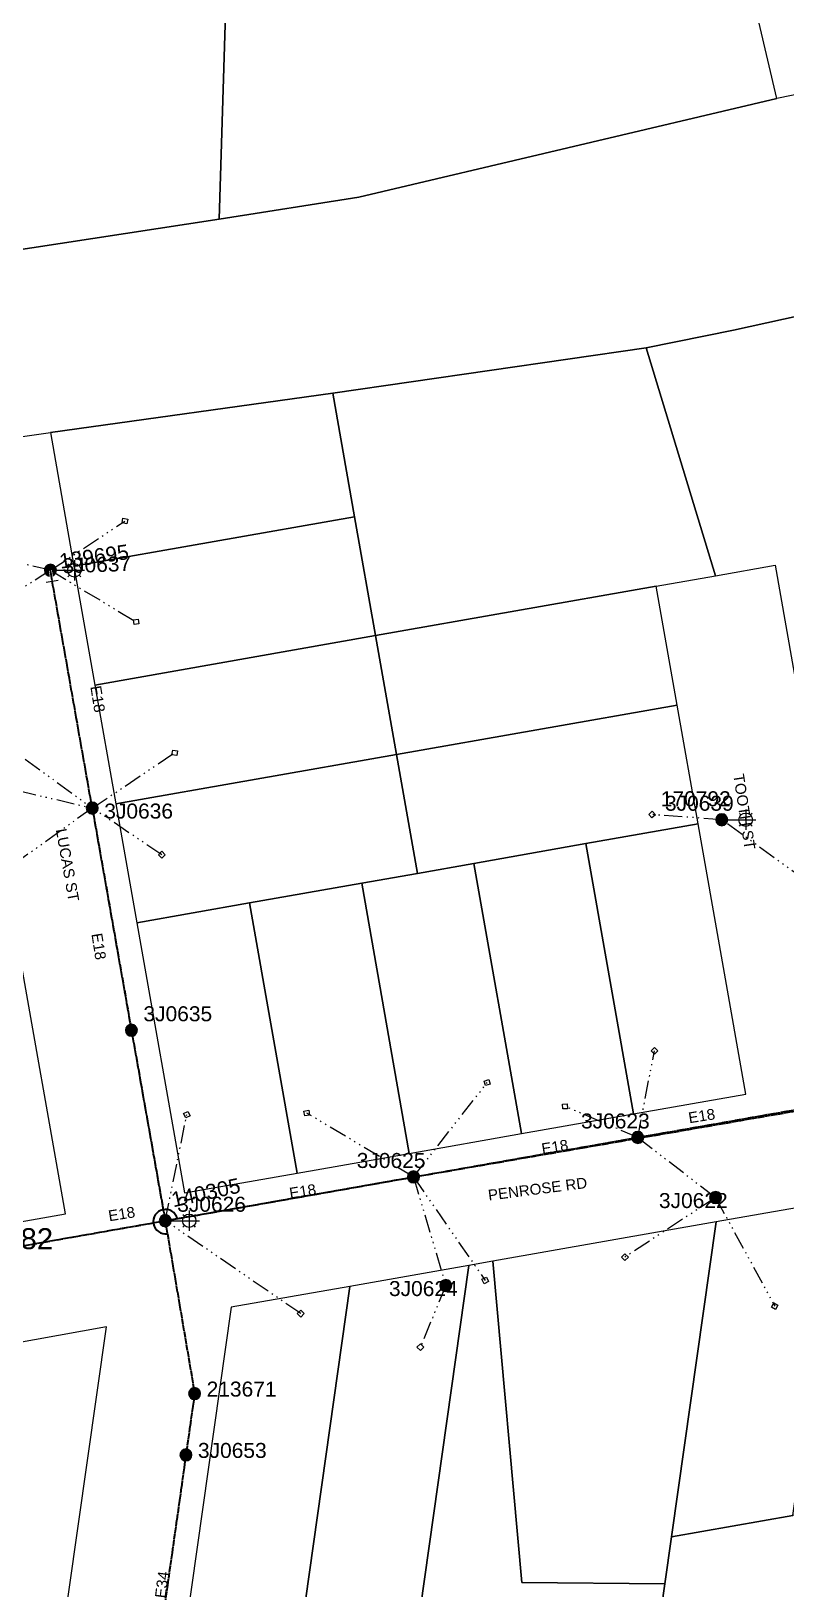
# Model space of a CAD drawing. Header units: metres. Extents: x 244561 to 254068, y 6159332 to 6162744.
# Drawn here: x 251759.2 to 251884.9, y 6161391.3 to 6161650.9 of the extents above; entities that cross this region are included whole.
import ezdxf
from ezdxf.enums import TextEntityAlignment as Align

# ---------------------------------------------------------------- set-up
doc = ezdxf.new("R2010")
doc.units = ezdxf.units.M
doc.linetypes.add('Cable Exist OH', pattern=[1, 1, 0])
doc.linetypes.add('PHANTOMX2', pattern=[6.6, 3, -0.75, 0.2, -0.75, 0.2, -0.75, 0.2, -0.75])
doc.layers.get('0').update_dxf_attribs({"color": 6})
for name, color, linetype, lineweight in [('_User_HV_Exist', 1, 'Continuous', 35), ('_User_LV_Exist', 5, 'Continuous', 35), ('Cadastre Buildings_SP_EXT', 78, 'Continuous', 15), ('Cadastre Developer_SP_NEW', 92, 'Continuous', 15), ('Cadastre Land Parcels_SP_EXT', 118, 'Continuous', 15), ('Cadastre Roads_SP_EXT', 218, 'Continuous', 15), ('Mains_HV_EXT', 13, 'Continuous', 25), ('Mains_LV_EXT', 163, 'Continuous', 25), ('Mains_SL_EXT', 131, 'Continuous', 25), ('Services_SP_EXT', 42, 'PHANTOMX2', 20)]:
    doc.layers.add(name, color=color, linetype=linetype, lineweight=lineweight)
for name, color, linetype in [('Equip_SP_SL_EXT', 7, 'Continuous'), ('Sub_SP_TR_HV_LV_EXT', 7, 'Continuous'), ('SupportsOH_SP_TR_HV_LV_SL_EXT', 7, 'Continuous')]:
    doc.layers.add(name, color=color, linetype=linetype)
doc.styles.add('iecARIAL', font='arial.ttf', dxfattribs={"height": 2})
doc.styles.add('POLE_LABEL', font='arial.ttf', dxfattribs={"height": 2})
doc.styles.add('SL_LABEL', font='arial.ttf', dxfattribs={"height": 2})
doc.styles.get("Standard").update_dxf_attribs({"font": 'arial.ttf'})

# ---------------------------------------------------------------- blocks, each defined once
blk = doc.blocks.new('SUB_POLE_EXT')
at = {"flags": 128}
for points in [[(-0.05, 4), (-0.15, 4), (-0.25, 3.99), (-0.34, 3.99), (-0.44, 3.98), (-0.54, 3.96), (-0.64, 3.95), (-0.73, 3.93), (-0.83, 3.91), (-0.92, 3.89), (-1.02, 3.87), (-1.11, 3.84), (-1.21, 3.81), (-1.3, 3.78), (-1.39, 3.75), (-1.49, 3.71), (-1.58, 3.68), (-1.67, 3.64), (-1.75, 3.59), (-1.84, 3.55), (-1.93, 3.5), (-2.01, 3.46), (-2.1, 3.41), (-2.18, 3.35), (-2.26, 3.3), (-2.34, 3.24), (-2.42, 3.18), (-2.5, 3.12), (-2.58, 3.06), (-2.65, 3), (-2.72, 2.93), (-2.79, 2.86), (-2.86, 2.79), (-2.93, 2.72), (-3, 2.65), (-3.06, 2.58), (-3.12, 2.5), (-3.18, 2.42), (-3.24, 2.34), (-3.3, 2.26), (-3.35, 2.18), (-3.41, 2.1), (-3.46, 2.01), (-3.5, 1.93), (-3.55, 1.84), (-3.59, 1.75), (-3.64, 1.67), (-3.68, 1.58), (-3.71, 1.49), (-3.75, 1.39), (-3.78, 1.3), (-3.81, 1.21), (-3.84, 1.11), (-3.87, 1.02), (-3.89, 0.92), (-3.91, 0.83), (-3.93, 0.73), (-3.95, 0.64), (-3.96, 0.54), (-3.98, 0.44), (-3.99, 0.34), (-3.99, 0.25), (-4, 0.15), (-4, 0.05), (-4, -0.05), (-4, -0.15), (-3.99, -0.25), (-3.99, -0.34), (-3.98, -0.44), (-3.96, -0.54), (-3.95, -0.64), (-3.93, -0.73), (-3.91, -0.83), (-3.89, -0.92), (-3.87, -1.02), (-3.84, -1.11), (-3.81, -1.21), (-3.78, -1.3), (-3.75, -1.39), (-3.71, -1.49), (-3.68, -1.58), (-3.64, -1.67), (-3.59, -1.75), (-3.55, -1.84), (-3.5, -1.93), (-3.46, -2.01), (-3.41, -2.1), (-3.35, -2.18), (-3.3, -2.26), (-3.24, -2.34), (-3.18, -2.42), (-3.12, -2.5), (-3.06, -2.58), (-3, -2.65), (-2.93, -2.72), (-2.86, -2.79), (-2.79, -2.86), (-2.72, -2.93), (-2.65, -3), (-2.58, -3.06), (-2.5, -3.12), (-2.42, -3.18), (-2.34, -3.24), (-2.26, -3.3), (-2.18, -3.35), (-2.1, -3.41), (-2.01, -3.46), (-1.93, -3.5), (-1.84, -3.55), (-1.75, -3.59), (-1.67, -3.64), (-1.58, -3.68), (-1.49, -3.71), (-1.39, -3.75), (-1.3, -3.78), (-1.21, -3.81), (-1.11, -3.84), (-1.02, -3.87), (-0.92, -3.89), (-0.83, -3.91), (-0.73, -3.93), (-0.64, -3.95), (-0.54, -3.96), (-0.44, -3.98), (-0.34, -3.99), (-0.25, -3.99), (-0.15, -4), (-0.05, -4), (0.05, -4), (0.15, -4), (0.25, -3.99), (0.34, -3.99), (0.44, -3.98), (0.54, -3.96), (0.64, -3.95), (0.73, -3.93), (0.83, -3.91), (0.92, -3.89), (1.02, -3.87), (1.11, -3.84), (1.21, -3.81), (1.3, -3.78), (1.39, -3.75), (1.49, -3.71), (1.58, -3.68), (1.67, -3.64), (1.75, -3.59), (1.84, -3.55), (1.93, -3.5), (2.01, -3.46), (2.1, -3.41), (2.18, -3.35), (2.26, -3.3), (2.34, -3.24), (2.42, -3.18), (2.5, -3.12), (2.58, -3.06), (2.65, -3), (2.72, -2.93), (2.79, -2.86), (2.86, -2.79), (2.93, -2.72), (3, -2.65), (3.06, -2.58), (3.12, -2.5), (3.18, -2.42), (3.24, -2.34), (3.3, -2.26), (3.35, -2.18), (3.41, -2.1), (3.46, -2.01), (3.5, -1.93), (3.55, -1.84), (3.59, -1.75), (3.64, -1.67), (3.68, -1.58), (3.71, -1.49), (3.75, -1.39), (3.78, -1.3), (3.81, -1.21), (3.84, -1.11), (3.87, -1.02), (3.89, -0.92), (3.91, -0.83), (3.93, -0.73), (3.95, -0.64), (3.96, -0.54), (3.98, -0.44), (3.99, -0.34), (3.99, -0.25), (4, -0.15), (4, -0.05), (4, 0.05), (4, 0.15), (3.99, 0.25), (3.99, 0.34), (3.98, 0.44), (3.96, 0.54), (3.95, 0.64), (3.93, 0.73), (3.91, 0.83), (3.89, 0.92), (3.87, 1.02), (3.84, 1.11), (3.81, 1.21), (3.78, 1.3), (3.75, 1.39), (3.71, 1.49), (3.68, 1.58), (3.64, 1.67), (3.59, 1.75), (3.55, 1.84), (3.5, 1.93), (3.46, 2.01), (3.41, 2.1), (3.35, 2.18), (3.3, 2.26), (3.24, 2.34), (3.18, 2.42), (3.12, 2.5), (3.06, 2.58), (3, 2.65), (2.93, 2.72), (2.86, 2.79), (2.79, 2.86), (2.72, 2.93), (2.65, 3), (2.58, 3.06), (2.5, 3.12), (2.42, 3.18), (2.34, 3.24), (2.26, 3.3), (2.18, 3.35), (2.1, 3.41), (2.01, 3.46), (1.93, 3.5), (1.84, 3.55), (1.75, 3.59), (1.67, 3.64), (1.58, 3.68), (1.49, 3.71), (1.39, 3.75), (1.3, 3.78), (1.21, 3.81), (1.11, 3.84), (1.02, 3.87), (0.92, 3.89), (0.83, 3.91), (0.73, 3.93), (0.64, 3.95), (0.54, 3.96), (0.44, 3.98), (0.34, 3.99), (0.25, 3.99), (0.15, 4), (0.05, 4)], [(0, 4), (-3.46, -2), (3.46, -2)]]:
    blk.add_lwpolyline(points, close=True, dxfattribs=at)
at = {"flags": 8}
blk.add_attdef('ASSET_NUM', text='', height=2.5, dxfattribs=at).set_placement((0, 7), align=Align.MIDDLE_CENTER)
for tag, flags, p in [('STREET_CODE', 9, (-1.38, 1.45)), ('NO_PHASES', 9, (-1.38, 1.05)), ('OPERATED_BY', 9, (-1.38, 0.65)), ('MAINTAINED_BY', 9, (-1.38, 0.45)), ('ORIENTATION', 9, (-1.38, 0.25)), ('OWNED_BY', 9, (-1.38, 0.05)), ('CONSTRUCTED_VOLTAGE', 9, (-1.13, 0.75)), ('OPERATING_VOLTAGE', 9, (-1.13, 0.35)), ('STATE', 9, (-1.38, -0.35)), ('USAGE', 9, (-1.38, -0.75)), ('LEGEND', 9, (-1.38, -0.95)), ('SUBURB', 9, (-1.38, -1.15)), ('STREETNAME', 9, (-1.38, -1.35)), ('LOCATION', 9, (-1.38, -1.55)), ('NOTES', 9, (-1.38, -1.75)), ('Z', 1, (-1.38, -1.95)), ('SECONDARY_VOLTAGE', 9, (-1.13, -0.65)), ('SUBSTATION_TYPE', 9, (-1.13, -1.05))]:
    blk.add_attdef(tag, text='', height=0.1, dxfattribs=dict(flags=flags)).set_placement(p, align=Align.MIDDLE_LEFT)
blk = doc.blocks.new('SL_LANTERN_EXT')
at = {"flags": 9}
for tag, p in [('LRATECODE', (-7.4, 0)), ('LOUTREACHVOCAB', (-7.2, 0)), ('LOUTREACH', (-7, 0)), ('LANTNUMBER', (-6.6, 0)), ('LNEW', (-6.4, 0)), ('LMASTVOCAB', (-6.2, 0)), ('LMAST', (-6, 0)), ('LLAMPVOCAB', (-5.8, 0)), ('LLAMP', (-5.6, 0)), ('LEXIST', (-5.4, 0)), ('LCHARGE3PERCENT', (-5.2, 0)), ('LCHARGE3', (-5, 0)), ('LCHARGE2PERCENT', (-4.8, 0)), ('LCHARGE2', (-4.6, 0)), ('LCHARGE1PERCENT', (-4.4, 0)), ('LCHARGE1', (-4.2, 0)), ('LCATEGORY', (-4, 0)), ('LBRACKETVOCAB', (-3.8, 0)), ('LBRACKET', (-3.6, 0)), ('LKINGHEIGHT', (-3.4, 0)), ('CREPLACE', (-3.2, 0)), ('CREMOVE', (-3, 0)), ('CNUMBER', (-2.8, 0)), ('CNEW', (-2.6, 0)), ('CEXIST', (-2.4, 0)), ('USAGE', (-2.2, 0)), ('STATE', (-2, 0)), ('OWNED_BY', (-1.8, 0)), ('ORIENTATION', (-1.6, 0)), ('OPERATING_VOLTAGE', (-1.4, 0)), ('NO_PHASES', (-1.2, 0)), ('LANTERN_TYPE', (-1, 0)), ('LANTERN_PURPOSE', (-0.8, 0)), ('CONTROL_TYPE', (-0.6, 0)), ('CONSTRUCTED_VOLTAGE', (-0.4, 0))]:
    blk.add_attdef(tag, text='', height=0.001, rotation=270, dxfattribs=at).set_placement(p, align=Align.MIDDLE_LEFT)
at = {"style": 'SL_LABEL', "flags": 9}
blk.add_attdef('STREET_CODE', text='', height=0.001, rotation=270, dxfattribs=at).set_placement((0, 0), align=Align.MIDDLE_LEFT)
at = {"flags": 1}
blk.add_attdef('Z', (0, 0), '', height=0.001, rotation=270, dxfattribs=at)
at = {"width": 0.9}
blk.add_attdef('LNUMBER', text='', height=1, dxfattribs=at).set_placement((7, -1), align=Align.MIDDLE_LEFT)
at = {"flags": 9}
for tag, p in [('LREMOVE', (0, -7.6)), ('LREPLACE', (0, -7.8)), ('LTYPE', (0, -8)), ('LTYPEVOCAB', (0, -8.2)), ('LEGEND', (0, -8.4)), ('SUBURB', (0, -8.6)), ('STREETNAME', (0, -8.8)), ('LOCATION', (0, -9)), ('NOTES', (0, -9.2)), ('MAINTAINED_BY', (0, -9.86))]:
    blk.add_attdef(tag, text='', height=0.001, dxfattribs=at).set_placement(p, align=Align.MIDDLE_LEFT)
blk.add_attdef('OPERATED_BY', (0, -9.61), '', height=0.001, dxfattribs=at)
blk.add_wipeout([(5.69, 0), (5.06, -1.06), (4, -1.69), (2.94, -1.06), (2.31, 0), (2.94, 1.06), (4, 1.69), (5.06, 1.06)])
for p, q in [((0, 0), (4, 0)), ((2.94, 1.06), (3.2, 0.8)), ((4, 1.69), (4, 0)), ((5.06, 1.06), (4.8, 0.8)), ((2.94, -1.06), (3.2, -0.8)), ((4, 0), (5.69, 0)), ((4, 0), (4, -1.69)), ((5.06, -1.06), (4.8, -0.8))]:
    blk.add_line(p, q)
blk.add_circle((4, 0), 1.12)
blk = doc.blocks.new('CCP_EXT')
at = {"flags": 9}
blk.add_attdef('NOTES', text='', height=0.2, dxfattribs=at).set_placement((0, -2), align=Align.MIDDLE_LEFT)
blk.add_wipeout([(0, 0.57), (0.57, 0), (0, -0.57), (-0.57, 0)])
blk.add_lwpolyline([(-0.57, 0), (0, 0.57), (0.57, 0), (0, -0.57), (-0.57, 0)])
at = {"flags": 1}
blk.add_attdef('Z', (0, 0), '', height=0.2, dxfattribs=at)
at = {"flags": 9}
for tag, p in [('CCP_TYPE', (0, 0)), ('CONSTRUCTED_VOLTAGE', (0, -0.2)), ('OPERATING_VOLTAGE', (0, -0.6)), ('ORIENTATION', (0, -0.8)), ('OWNED_BY', (0, -1)), ('STATE', (0, -1.8)), ('NO_PHASES', (0, -0.4)), ('USAGE', (0, -1.2)), ('LEGEND', (0, -1.4)), ('LIFE_SUPPORT', (0, -1.6))]:
    blk.add_attdef(tag, text='', height=0.2, dxfattribs=at).set_placement(p, align=Align.MIDDLE_LEFT)
blk = doc.blocks.new('POLE_EXT')
blk.add_hatch(color=256).paths.add_polyline_path([(-1, 0, 1), (1, 0, 1)])
blk.add_lwpolyline([(-1, 0, 1), (1, 0, 1)], format="xyb", close=True)
at = {"flags": 8}
blk.add_attdef('pNumber', text='', height=2, dxfattribs=at).set_placement((2.5, 2.5), align=Align.MIDDLE_CENTER)
at = {"style": 'POLE_LABEL', "flags": 9}
for tag, p in [('STRUCTURE_PLANT_NUMBER', (1.35, 0.03)), ('STREET_CODE', (1.35, -0.2))]:
    blk.add_attdef(tag, text='', height=0.2, dxfattribs=at).set_placement(p, align=Align.MIDDLE_LEFT)
at = {"flags": 9}
for tag, p in [('OWNED_BY', (1.35, -0.4)), ('SPECIAL_USE', (1.35, -0.8)), ('STATE', (1.35, -1)), ('cLV', (1.35, -1.4)), ('hDepth', (1.35, -1.6)), ('hDia', (1.35, -1.8)), ('cHV', (1.35, -2)), ('PARENT', (1.35, -0.6)), ('USAGE', (1.35, -1.2)), ('LBRACKET', (1.35, -2.2)), ('LExisting', (1.35, -2.4)), ('LANTNUMBER', (1.35, -2.6)), ('cLinedev', (1.35, -3.4)), ('pExisting', (1.35, -3.8)), ('pFooting', (1.35, -4.4)), ('pNew', (1.35, -4.6)), ('pRelocate', (1.35, -5)), ('pRemove', (1.35, -5.2)), ('LOther', (1.35, -2.8)), ('LRemove', (1.35, -3)), ('LEGEND', (1.35, -3.2)), ('LOCATION', (1.35, -3.6)), ('PFNUMBER', (1.35, -4)), ('NEWPFNUMBER', (1.35, -4.2)), ('pReplace', (1.35, -5.4)), ('pStay', (1.35, -5.6)), ('pType', (1.35, -5.8)), ('cspan', (1.35, -6)), ('STREETNAME', (1.35, -6.2)), ('SUBURB', (1.35, -6.4)), ('OPERATED_BY', (1.36, -7.01)), ('NOTES', (1.35, -6.6)), ('MAINTAINED_BY', (1.36, -6.81))]:
    blk.add_attdef(tag, text='', height=0.2, dxfattribs=at).set_placement(p, align=Align.MIDDLE_LEFT)
at = {"flags": 1}
blk.add_attdef('Z', (1.35, -7.33), '', height=0.2, dxfattribs=at)
blk = doc.blocks.new('End Shackle_EXT')
blk.add_wipeout([(0, 0.25), (1.81, 0.25), (1.82, -0.25), (0, -0.25)])
blk.add_line((1.81, -1), (1.81, 1))
at = {"flags": 1}
blk.add_attdef('Z', (0, 0), '', height=0.2, dxfattribs=at)
at = {"flags": 9}
for tag, p in [('CONNECTOR_TYPE', (0, 0)), ('CONSTRUCTED_VOLTAGE', (0, -0.2)), ('OPERATING_VOLTAGE', (0, -0.6)), ('ORIENTATION', (0, -0.8)), ('OWNED_BY', (0, -1)), ('STATE', (0, -1.2)), ('NO_PHASES', (0, -0.4)), ('USAGE', (0, -1.4)), ('NOTES', (0, -1.6))]:
    blk.add_attdef(tag, text='', height=0.2, dxfattribs=at).set_placement(p, align=Align.MIDDLE_LEFT)

msp = doc.modelspace()

# ---------------------------------------------------------------- linework, layer by layer
at = {"layer": '_User_LV_Exist', "linetype": 'Cable Exist OH'}
for points in [[(251860.2436, 6161466.5715), (251894.8005, 6161472.6632)], [(251822.8712, 6161459.9856), (251860.2436, 6161466.5715)]]:
    msp.add_lwpolyline(points, dxfattribs=at)
at = {"layer": 'Cadastre Developer_SP_NEW', "linetype": 'Continuous'}
for points in [[(251790.4877, 6161619.6015), (251792.2468, 6161677.3077), (251778.721, 6161678.0305), (251755.7641, 6161678.9781), (251753.7831, 6161614.0045), (251790.4877, 6161619.6015)], [(251813.7416, 6161623.297), (251883.4395, 6161639.7363), (251878.9066, 6161658.9537), (251868.687, 6161661.924), (251848.6361, 6161668.0372), (251840.8816, 6161670.5244), (251834.6992, 6161672.2798), (251828.429, 6161673.6914), (251822.0902, 6161674.7509), (251815.7024, 6161675.4567), (251795.3556, 6161677.1335), (251792.2468, 6161677.3077), (251790.4877, 6161619.6015), (251813.7416, 6161623.297)], [(251863.3071, 6161558.443), (251873.209, 6161560.1881), (251861.6438, 6161598.1517), (251809.4104, 6161590.6218), (251813.0424, 6161570.0228), (251816.5347, 6161550.2102), (251863.3071, 6161558.443)], [(251866.8009, 6161538.6345), (251863.3071, 6161558.443), (251816.5347, 6161550.2102), (251820.0279, 6161530.3985), (251866.8009, 6161538.6345)], [(251764.8972, 6161453.8278), (251756.9603, 6161498.8539), (251738.9497, 6161495.6784), (251746.8867, 6161450.6533), (251764.8972, 6161453.8278)], [(251771.6998, 6161435.0068), (251677.8494, 6161418.0956), (251658.1528, 6161414.6059), (251501.9061, 6161386.8768), (251443.4737, 6161356.7434), (251754.4115, 6161313.072), (251771.6998, 6161435.0068)], [(251945.693, 6161405.5248), (251929.6287, 6161406.1179), (251905.4801, 6161407.006), (251886.0792, 6161403.5874), (251865.8902, 6161400.0271), (251864.7765, 6161392.1536), (251861.2129, 6161366.9576), (251851.5936, 6161299.0758), (251929.7845, 6161288.0668), (251945.693, 6161405.5248)]]:
    msp.add_lwpolyline(points, close=True, dxfattribs=at)
at = {"layer": 'Cadastre Land Parcels_SP_EXT', "linetype": 'Continuous'}
for points in [[(252165.6289, 6161716.8082), (251980.4688, 6161659.6085), (251883.4393, 6161639.7363), (251813.7414, 6161623.297), (251790.4876, 6161619.6015), (251753.783, 6161614.0045), (251718.6048, 6161608.6416), (251691.0582, 6161604.4422), (251683.4246, 6161603.1063), (251648.2202, 6161596.9493), (251618.6696, 6161591.7822), (251589.1189, 6161586.6139), (251574.3226, 6161584.1696), (251555.8402, 6161577.7777), (251517.9467, 6161564.9739), (251470.5788, 6161548.9691), (251423.1895, 6161533.0291), (251360.3179, 6161503.7091), (251314.2861, 6161477.9612), (251260.9887, 6161444.8712), (251251.6398, 6161438.6951), (251185.807, 6161391.0979)], [(251587.941, 6161551.658), (251632.6076, 6161561.6267), (251646.5437, 6161564.6231), (251652.2982, 6161565.8109), (251688.466, 6161573.2895), (251697.1612, 6161574.7465), (251742.4418, 6161581.2154), (251762.365, 6161584.0611), (251809.4103, 6161590.6218), (251861.6436, 6161598.1518), (251876.2055, 6161601.1228), (251949.3936, 6161617.2106), (251969.0701, 6161622.7819), (251996.0722, 6161630.9364), (252007.742, 6161634.4603), (252023.1937, 6161638.6542), (252050.4145, 6161646.0411)]]:
    msp.add_lwpolyline(points, dxfattribs=at)
for points in [[(251790.4877, 6161619.6015), (251792.2468, 6161677.3077), (251778.721, 6161678.0305), (251755.7641, 6161678.9781), (251753.7831, 6161614.0045), (251790.4877, 6161619.6015)], [(251813.7416, 6161623.297), (251883.4395, 6161639.7363), (251878.9066, 6161658.9537), (251868.687, 6161661.924), (251848.6361, 6161668.0372), (251840.8816, 6161670.5244), (251834.6992, 6161672.2798), (251828.429, 6161673.6914), (251822.0902, 6161674.7509), (251815.7024, 6161675.4567), (251795.3556, 6161677.1335), (251792.2468, 6161677.3077), (251790.4877, 6161619.6015), (251813.7416, 6161623.297)], [(251863.3071, 6161558.443), (251873.209, 6161560.1881), (251861.6438, 6161598.1517), (251809.4104, 6161590.6218), (251813.0424, 6161570.0228), (251816.5347, 6161550.2102), (251863.3071, 6161558.443)], [(251813.0424, 6161570.0228), (251809.4104, 6161590.6218), (251762.3652, 6161584.0611), (251766.2973, 6161561.7824), (251813.0424, 6161570.0228)], [(251816.5347, 6161550.2102), (251813.0424, 6161570.0228), (251766.2973, 6161561.7824), (251769.7889, 6161541.9717), (251816.5347, 6161550.2102)], [(251866.8009, 6161538.6345), (251863.3071, 6161558.443), (251816.5347, 6161550.2102), (251820.0279, 6161530.3985), (251866.8009, 6161538.6345)], [(251820.0279, 6161530.3985), (251816.5347, 6161550.2102), (251769.7889, 6161541.9717), (251773.2805, 6161522.1611), (251820.0279, 6161530.3985)], [(251832.9246, 6161512.243), (251851.6096, 6161515.5349), (251870.2939, 6161518.8267), (251866.8009, 6161538.6345), (251820.0279, 6161530.3985), (251823.5202, 6161510.5869), (251832.9246, 6161512.243)], [(251795.5553, 6161505.6601), (251814.2403, 6161508.952), (251823.5202, 6161510.5869), (251820.0279, 6161530.3985), (251773.2805, 6161522.1611), (251776.7721, 6161502.3504), (251795.5553, 6161505.6601)], [(251878.2351, 6161473.8048), (251870.2939, 6161518.8267), (251851.6096, 6161515.5349), (251859.5493, 6161470.5108), (251878.2351, 6161473.8048)], [(251859.5493, 6161470.5108), (251851.6096, 6161515.5349), (251832.9246, 6161512.243), (251840.8628, 6161467.2179), (251859.5493, 6161470.5108)], [(251840.8628, 6161467.2179), (251832.9246, 6161512.243), (251823.5202, 6161510.5869), (251814.2403, 6161508.952), (251822.177, 6161463.9249), (251840.8628, 6161467.2179)], [(251822.177, 6161463.9249), (251814.2403, 6161508.952), (251795.5553, 6161505.6601), (251803.4921, 6161460.632), (251822.177, 6161463.9249)], [(251803.4921, 6161460.632), (251795.5553, 6161505.6601), (251776.7721, 6161502.3504), (251784.7073, 6161457.3213), (251803.4921, 6161460.632)], [(251764.8972, 6161453.8278), (251756.9603, 6161498.8539), (251738.9497, 6161495.6784), (251746.8867, 6161450.6533), (251764.8972, 6161453.8278)], [(251886.0792, 6161403.5874), (251893.5025, 6161456.0652), (251887.9955, 6161455.0931), (251873.3134, 6161452.5049), (251865.8902, 6161400.0271), (251886.0792, 6161403.5874)], [(251865.8902, 6161400.0271), (251873.3134, 6161452.5049), (251836.0665, 6161445.9374), (251840.9385, 6161392.3812), (251864.7765, 6161392.1536), (251865.8902, 6161400.0271)], [(251832.1046, 6161445.2398), (251812.291, 6161441.7542), (251802.869, 6161375.228), (251821.8159, 6161372.5344), (251832.1046, 6161445.2398)], [(251864.7765, 6161392.1536), (251840.9385, 6161392.3812), (251836.0665, 6161445.9374), (251832.1046, 6161445.2398), (251821.8159, 6161372.5344), (251861.2129, 6161366.9576), (251864.7765, 6161392.1536)], [(251812.291, 6161441.7542), (251792.4782, 6161438.2686), (251783.922, 6161377.9226), (251802.869, 6161375.228), (251812.291, 6161441.7542)], [(251771.6998, 6161435.0068), (251677.8494, 6161418.0956), (251658.1528, 6161414.6059), (251501.9061, 6161386.8768), (251443.4737, 6161356.7434), (251754.4115, 6161313.072), (251771.6998, 6161435.0068)], [(251945.693, 6161405.5248), (251929.6287, 6161406.1179), (251905.4801, 6161407.006), (251886.0792, 6161403.5874), (251865.8902, 6161400.0271), (251864.7765, 6161392.1536), (251861.2129, 6161366.9576), (251851.5936, 6161299.0758), (251929.7845, 6161288.0668), (251945.693, 6161405.5248)]]:
    msp.add_lwpolyline(points, close=True, dxfattribs=at)
at = {"layer": 'Mains_LV_EXT', "linetype": 'Cable Exist OH'}
for points in [[(251860.2436, 6161466.5715), (251894.8005, 6161472.6632)], [(251822.8712, 6161459.9856), (251860.2436, 6161466.5715)]]:
    msp.add_lwpolyline(points, dxfattribs=at)
at = {"layer": 'Mains_LV_EXT', "linetype": 'Continuous'}
msp.add_lwpolyline([(251783.5191, 6161453.0442, 2.26528561), (251781.8653, 6161450.536)], format="xyb", dxfattribs=at)
at = {"layer": 'Services_SP_EXT'}
for points in [[(251747.5281, 6161537.4096), (251769.3412, 6161521.4668)], [(251750.5697, 6161525.9024), (251769.3412, 6161521.4668)], [(251769.3412, 6161521.4668), (251749.1659, 6161506.9621)], [(251860.2436, 6161466.5716), (251873.2269, 6161456.5561)], [(251822.8713, 6161459.9857), (251828.2384, 6161441.8895)]]:
    msp.add_lwpolyline(points, dxfattribs=at)

# ---------------------------------------------------------------- block references
at = {"layer": 'Sub_SP_TR_HV_LV_EXT'}
ref = msp.add_blockref('SUB_POLE_EXT', (251747.229, 6161446.652), dxfattribs=at)
ref.add_attrib('ASSET_NUM', '30082', dxfattribs={"layer": '0', "height": 3.5}).set_placement((251749.229, 6161446.902), align=Align.BOTTOM_LEFT)
at = {"layer": 'SupportsOH_SP_TR_HV_LV_SL_EXT'}
ref = msp.add_blockref('POLE_EXT', (251769.3412, 6161521.4668), dxfattribs=at)
ref.add_attrib('ASSET_NUM', '3J0636', dxfattribs={"layer": '0', "height": 2.5, "style": 'POLE_LABEL'}).set_placement((251771.3412, 6161522.2168), align=Align.TOP_LEFT)
ref = msp.add_blockref('POLE_EXT', (251775.8677, 6161484.4343), dxfattribs=at)
ref.add_attrib('ASSET_NUM', '3J0635', dxfattribs={"layer": '0', "height": 2.5, "style": 'POLE_LABEL'}).set_placement((251777.8677, 6161485.1843), align=Align.BOTTOM_LEFT)
ref = msp.add_blockref('POLE_EXT', (251860.2436, 6161466.5716), dxfattribs=at)
ref.add_attrib('ASSET_NUM', '3J0623', dxfattribs={"layer": '0', "height": 2.5, "style": 'POLE_LABEL'}).set_placement((251862.2436, 6161467.3216), align=Align.BOTTOM_RIGHT)
ref = msp.add_blockref('POLE_EXT', (251822.8713, 6161459.9856), dxfattribs=at)
ref.add_attrib('ASSET_NUM', '3J0625', dxfattribs={"layer": '0', "height": 2.5, "style": 'POLE_LABEL'}).set_placement((251824.8713, 6161460.7356), align=Align.BOTTOM_RIGHT)
ref = msp.add_blockref('POLE_EXT', (251873.2269, 6161456.5561), dxfattribs=at)
ref.add_attrib('ASSET_NUM', '3J0622', dxfattribs={"layer": '0', "height": 2.5, "style": 'POLE_LABEL'}).set_placement((251875.2269, 6161457.3061), align=Align.TOP_RIGHT)
ref = msp.add_blockref('POLE_EXT', (251828.2384, 6161441.8895), dxfattribs=at)
ref.add_attrib('ASSET_NUM', '3J0624', dxfattribs={"layer": '0', "height": 2.5, "style": 'POLE_LABEL'}).set_placement((251830.2384, 6161442.6395), align=Align.TOP_RIGHT)
ref = msp.add_blockref('POLE_EXT', (251786.3988, 6161423.8854), dxfattribs=at)
ref.add_attrib('ASSET_NUM', '213671', dxfattribs={"layer": '0', "height": 2.5, "style": 'POLE_LABEL'}).set_placement((251788.3988, 6161424.6354), align=Align.MIDDLE_LEFT)
ref = msp.add_blockref('POLE_EXT', (251784.9498, 6161413.6652), dxfattribs=at)
ref.add_attrib('ASSET_NUM', '3J0653', dxfattribs={"layer": '0', "height": 2.5, "style": 'POLE_LABEL'}).set_placement((251786.9498, 6161414.4152), align=Align.MIDDLE_LEFT)

# ---------------------------------------------------------------- texts
at = {"layer": 'Cadastre Roads_SP_EXT'}
for s, rotation, p in [('LUCAS ST', 280.081565, (251763.2582, 6161517.8792)), ('PENROSE RD', 7.325997, (251835.419, 6161456.0417))]:
    msp.add_text(s, height=1.8, rotation=rotation, dxfattribs=at).set_placement(p)
at = {"layer": 'Mains_LV_EXT'}
for s, rotation, p in [('E18', 279.2229, (251769.0102, 6161541.7069)), ('E18', 279.109155, (251769.1911, 6161500.4711)), ('E18', 9.058694, (251868.8332, 6161468.9286)), ('E18', 9.068228, (251844.3615, 6161463.7728)), ('E18', 9.068459, (251802.3346, 6161456.3663)), ('E18', 9.068719, (251772.1723, 6161452.5906)), ('E34', 82.704775, (251781.5535, 6161389.7116))]:
    msp.add_text(s, height=1.8, rotation=rotation, dxfattribs=at).set_placement(p)

# ---------------------------------------------------------------- next in the draw order: block references
at = {"layer": 'Equip_SP_SL_EXT'}
ref = msp.add_blockref('SL_LANTERN_EXT', (251762.3581, 6161561.0877), dxfattribs=at)
ref.add_attrib('ASSET_NUM', '139695', dxfattribs={"layer": '0', "height": 2.5, "rotation": 8.00322, "style": 'iecARIAL'}).set_placement((251763.8581, 6161562.5877), align=Align.MIDDLE_LEFT)
ref = msp.add_blockref('SL_LANTERN_EXT', (251874.233, 6161519.5216), dxfattribs=at)
ref.add_attrib('ASSET_NUM', '170792', dxfattribs={"layer": '0', "height": 2.5, "style": 'iecARIAL'}).set_placement((251875.733, 6161521.0216), align=Align.BOTTOM_RIGHT)
ref = msp.add_blockref('SL_LANTERN_EXT', (251781.4981, 6161452.6941), dxfattribs=at)
ref.add_attrib('ASSET_NUM', '140305', dxfattribs={"layer": '0', "height": 2.5, "rotation": 12.402988, "style": 'iecARIAL'}).set_placement((251782.9981, 6161454.1941), align=Align.BOTTOM_LEFT)
at = {"layer": 'Services_SP_EXT'}
for p, rotation in [((251774.7742, 6161569.3063), 33.4274493188132), ((251776.6544, 6161552.5027), 324.9820110515122), ((251783.0784, 6161530.6793), 35.71637003701914), ((251835.1513, 6161475.7105), 62.5531678675295), ((251848.1197, 6161471.7427), 47.77722277338347), ((251785.1015, 6161470.388), 70.39132120075024), ((251805.0832, 6161470.6357), 144.5413126685968), ((251834.8232, 6161442.7344), 70.01689318319465), ((251883.061, 6161438.47), 286.5383436212558)]:
    msp.add_blockref('CCP_EXT', p, dxfattribs=dict(at, rotation=rotation))
for p in [(251780.9438, 6161513.6883), (251863.0267, 6161480.9968), (251858.1052, 6161446.6257), (251804.083, 6161437.2196), (251824.0269, 6161431.6258)]:
    msp.add_blockref('CCP_EXT', p, dxfattribs=at)

# ---------------------------------------------------------------- next in the draw order: linework, layer by layer
at = {"layer": '_User_HV_Exist', "linetype": 'Cable Exist OH'}
msp.add_lwpolyline([(251747.229, 6161446.652), (251822.8712, 6161459.9856), (251941.0726, 6161480.4089), (251985.7987, 6161488.1115), (252029.4517, 6161495.4756), (252069.019, 6161502.5491)], dxfattribs=at)
at = {"layer": '_User_LV_Exist', "linetype": 'Cable Exist OH'}
for points in [[(251769.3412, 6161521.4668), (251775.8677, 6161484.4343), (251781.4981, 6161452.6941)], [(251781.4981, 6161452.6941), (251822.8712, 6161459.9856)], [(251747.229, 6161446.652), (251781.4981, 6161452.6941)], [(251781.4981, 6161452.6941), (251786.3989, 6161423.8854), (251784.9497, 6161413.6652), (251778.64, 6161369.1626)]]:
    msp.add_lwpolyline(points, dxfattribs=at)
at = {"layer": '_User_LV_Exist', "linetype": 'Continuous'}
msp.add_lwpolyline([(251783.5191, 6161453.0442, 2.26528561), (251781.8653, 6161450.536)], format="xyb", dxfattribs=at)
at = {"layer": 'Cadastre Developer_SP_NEW', "linetype": 'Continuous'}
for points in [[(251816.5347, 6161550.2102), (251813.0424, 6161570.0228), (251766.2973, 6161561.7824), (251769.7889, 6161541.9717), (251816.5347, 6161550.2102)], [(251820.0279, 6161530.3985), (251816.5347, 6161550.2102), (251769.7889, 6161541.9717), (251773.2805, 6161522.1611), (251820.0279, 6161530.3985)], [(251795.5553, 6161505.6601), (251814.2403, 6161508.952), (251823.5202, 6161510.5869), (251820.0279, 6161530.3985), (251773.2805, 6161522.1611), (251776.7721, 6161502.3504), (251795.5553, 6161505.6601)], [(251859.5493, 6161470.5108), (251851.6096, 6161515.5349), (251832.9246, 6161512.243), (251840.8628, 6161467.2179), (251859.5493, 6161470.5108)], [(251840.8628, 6161467.2179), (251832.9246, 6161512.243), (251823.5202, 6161510.5869), (251814.2403, 6161508.952), (251822.177, 6161463.9249), (251840.8628, 6161467.2179)], [(251822.177, 6161463.9249), (251814.2403, 6161508.952), (251795.5553, 6161505.6601), (251803.4921, 6161460.632), (251822.177, 6161463.9249)], [(251803.4921, 6161460.632), (251795.5553, 6161505.6601), (251776.7721, 6161502.3504), (251784.7073, 6161457.3213), (251803.4921, 6161460.632)], [(251886.0792, 6161403.5874), (251893.5025, 6161456.0652), (251887.9955, 6161455.0931), (251873.3134, 6161452.5049), (251865.8902, 6161400.0271), (251886.0792, 6161403.5874)], [(251865.8902, 6161400.0271), (251873.3134, 6161452.5049), (251836.0665, 6161445.9374), (251840.9385, 6161392.3812), (251864.7765, 6161392.1536), (251865.8902, 6161400.0271)], [(251832.1046, 6161445.2398), (251812.291, 6161441.7542), (251802.869, 6161375.228), (251821.8159, 6161372.5344), (251832.1046, 6161445.2398)], [(251864.7765, 6161392.1536), (251840.9385, 6161392.3812), (251836.0665, 6161445.9374), (251832.1046, 6161445.2398), (251821.8159, 6161372.5344), (251861.2129, 6161366.9576), (251864.7765, 6161392.1536)], [(251812.291, 6161441.7542), (251792.4782, 6161438.2686), (251783.922, 6161377.9226), (251802.869, 6161375.228), (251812.291, 6161441.7542)]]:
    msp.add_lwpolyline(points, close=True, dxfattribs=at)
at = {"layer": 'Mains_HV_EXT', "linetype": 'Cable Exist OH'}
msp.add_lwpolyline([(251747.229, 6161446.652), (251822.8712, 6161459.9856), (251941.0726, 6161480.4089), (251985.7987, 6161488.1115), (252029.4517, 6161495.4756), (252069.019, 6161502.5491)], dxfattribs=at)
at = {"layer": 'Mains_LV_EXT', "linetype": 'Cable Exist OH'}
for points in [[(251769.3412, 6161521.4668), (251775.8677, 6161484.4343), (251781.4981, 6161452.6941)], [(251781.4981, 6161452.6941), (251822.8712, 6161459.9856)], [(251747.229, 6161446.652), (251781.4981, 6161452.6941)], [(251781.4981, 6161452.6941), (251786.3989, 6161423.8854), (251784.9497, 6161413.6652), (251778.64, 6161369.1626)]]:
    msp.add_lwpolyline(points, dxfattribs=at)
at = {"layer": 'Mains_SL_EXT', "linetype": 'Cable Exist OH'}
for points in [[(251894.8005, 6161472.6632), (251860.2436, 6161466.5715), (251841.557, 6161463.2786), (251781.4981, 6161452.6941)], [(251781.4981, 6161452.6941), (251747.229, 6161446.652), (251711.5609, 6161440.363), (251671.602, 6161433.3194)]]:
    msp.add_lwpolyline(points, dxfattribs=at)
at = {"layer": 'Services_SP_EXT'}
for points in [[(251762.3581, 6161561.0876), (251774.7742, 6161569.3063)], [(251762.3581, 6161561.0876), (251737.1404, 6161567.1667)], [(251762.3581, 6161561.0876), (251741.157, 6161547.4771)], [(251762.3581, 6161561.0876), (251776.6545, 6161552.5027)], [(251769.3412, 6161521.4668), (251783.0785, 6161530.6793)], [(251780.9438, 6161513.6884), (251769.3412, 6161521.4668)], [(251888.3355, 6161509.3174), (251874.233, 6161519.5215)], [(251860.2436, 6161466.5716), (251863.0266, 6161480.9968)], [(251822.8713, 6161459.9857), (251835.1513, 6161475.7106)], [(251781.4981, 6161452.6941), (251785.1015, 6161470.388)], [(251822.8713, 6161459.9857), (251805.0832, 6161470.6357)], [(251860.2436, 6161466.5716), (251848.1197, 6161471.7427)], [(251822.8713, 6161459.9857), (251834.8231, 6161442.7344)], [(251873.2269, 6161456.5561), (251858.1052, 6161446.6257)], [(251873.2269, 6161456.5561), (251883.0611, 6161438.47)], [(251804.0831, 6161437.2196), (251781.4981, 6161452.6941)], [(251828.2384, 6161441.8895), (251824.0269, 6161431.6258)]]:
    msp.add_lwpolyline(points, dxfattribs=at)

# ---------------------------------------------------------------- next in the draw order: block references
at = {"layer": 'Services_SP_EXT', "rotation": 357.146783623213}
msp.add_blockref('CCP_EXT', (251862.6379, 6161520.3833), dxfattribs=at)
at = {"layer": 'SupportsOH_SP_TR_HV_LV_SL_EXT'}
ref = msp.add_blockref('POLE_EXT', (251762.3581, 6161561.0876), dxfattribs=at)
ref.add_attrib('ASSET_NUM', '3J0637', dxfattribs={"layer": '0', "height": 2.5, "rotation": 2.039389, "style": 'POLE_LABEL'}).set_placement((251764.3581, 6161561.8376), align=Align.MIDDLE_LEFT)
ref = msp.add_blockref('POLE_EXT', (251874.233, 6161519.5215), dxfattribs=at)
ref.add_attrib('ASSET_NUM', '3J0639', dxfattribs={"layer": '0', "height": 2.5, "style": 'POLE_LABEL'}).set_placement((251876.233, 6161520.2715), align=Align.BOTTOM_RIGHT)
ref = msp.add_blockref('POLE_EXT', (251781.4982, 6161452.6941), dxfattribs=dict(at, rotation=269.9637750488075))
ref.add_attrib('ASSET_NUM', '3J0626', dxfattribs={"layer": '0', "height": 2.5, "style": 'POLE_LABEL'}).set_placement((251783.4982, 6161453.4441), align=Align.BOTTOM_LEFT)

# ---------------------------------------------------------------- next in the draw order: texts
at = {"layer": 'Cadastre Roads_SP_EXT'}
msp.add_text('TOOTH ST', height=1.8, rotation=278.744171, dxfattribs=at).set_placement((251876.144, 6161527.0181))

# ---------------------------------------------------------------- next in the draw order: linework, layer by layer
at = {"layer": 'Cadastre Buildings_SP_EXT', "linetype": 'Continuous'}
msp.add_lwpolyline([(251949.3938, 6161617.2106), (251876.2057, 6161601.1228), (251861.6438, 6161598.1518), (251873.209, 6161560.1881), (251883.1167, 6161561.9343), (251898.0453, 6161477.295), (251906.2646, 6161478.74), (251971.8698, 6161489.5258), (251949.3938, 6161617.2106)], close=True, dxfattribs=at)
at = {"layer": 'Cadastre Developer_SP_NEW', "linetype": 'Continuous'}
for points in [[(251832.9246, 6161512.243), (251851.6096, 6161515.5349), (251870.2939, 6161518.8267), (251866.8009, 6161538.6345), (251820.0279, 6161530.3985), (251823.5202, 6161510.5869), (251832.9246, 6161512.243)], [(251878.2351, 6161473.8048), (251870.2939, 6161518.8267), (251851.6096, 6161515.5349), (251859.5493, 6161470.5108), (251878.2351, 6161473.8048)]]:
    msp.add_lwpolyline(points, close=True, dxfattribs=at)
at = {"layer": 'Services_SP_EXT'}
msp.add_lwpolyline([(251874.233, 6161519.5215), (251862.6379, 6161520.3833)], dxfattribs=at)

# ---------------------------------------------------------------- next in the draw order: block references
at = {"layer": 'Mains_LV_EXT', "rotation": 279.2225001190572}
msp.add_blockref('End Shackle_EXT', (251762.3581, 6161561.0876), dxfattribs=at)

# ---------------------------------------------------------------- next in the draw order: linework, layer by layer
at = {"layer": '_User_LV_Exist', "linetype": 'Cable Exist OH'}
msp.add_lwpolyline([(251769.3412, 6161521.4668), (251762.3581, 6161561.0876)], dxfattribs=at)
at = {"layer": 'Cadastre Developer_SP_NEW', "linetype": 'Continuous'}
for points in [[(252165.6289, 6161716.8082), (251980.4688, 6161659.6085), (251883.4393, 6161639.7363), (251813.7414, 6161623.297), (251790.4876, 6161619.6015), (251753.783, 6161614.0045), (251718.6048, 6161608.6416), (251691.0582, 6161604.4422), (251683.4246, 6161603.1063), (251648.2202, 6161596.9493), (251618.6696, 6161591.7822), (251589.1189, 6161586.6139), (251574.3226, 6161584.1696), (251555.8402, 6161577.7777), (251517.9467, 6161564.9739), (251470.5788, 6161548.9691), (251423.1895, 6161533.0291), (251360.3179, 6161503.7091), (251314.2861, 6161477.9612), (251260.9887, 6161444.8712), (251251.6398, 6161438.6951), (251185.807, 6161391.0979)], [(251587.941, 6161551.658), (251632.6076, 6161561.6267), (251646.5437, 6161564.6231), (251652.2982, 6161565.8109), (251688.466, 6161573.2895), (251697.1612, 6161574.7465), (251742.4418, 6161581.2154), (251762.365, 6161584.0611), (251809.4103, 6161590.6218), (251861.6436, 6161598.1518), (251876.2055, 6161601.1228), (251949.3936, 6161617.2106), (251969.0701, 6161622.7819), (251996.0722, 6161630.9364), (252007.742, 6161634.4603), (252023.1937, 6161638.6542), (252050.4145, 6161646.0411)]]:
    msp.add_lwpolyline(points, dxfattribs=at)
msp.add_lwpolyline([(251813.0424, 6161570.0228), (251809.4104, 6161590.6218), (251762.3652, 6161584.0611), (251766.2973, 6161561.7824), (251813.0424, 6161570.0228)], close=True, dxfattribs=at)
at = {"layer": 'Mains_LV_EXT', "linetype": 'Cable Exist OH'}
msp.add_lwpolyline([(251769.3412, 6161521.4668), (251762.3581, 6161561.0876)], dxfattribs=at)
at = {"layer": 'Mains_SL_EXT', "linetype": 'Cable Exist OH'}
msp.add_lwpolyline([(251781.4981, 6161452.6941), (251775.8677, 6161484.4343), (251769.3412, 6161521.4668), (251762.3581, 6161561.0876)], dxfattribs=at)

doc.saveas('drawing.dxf')
